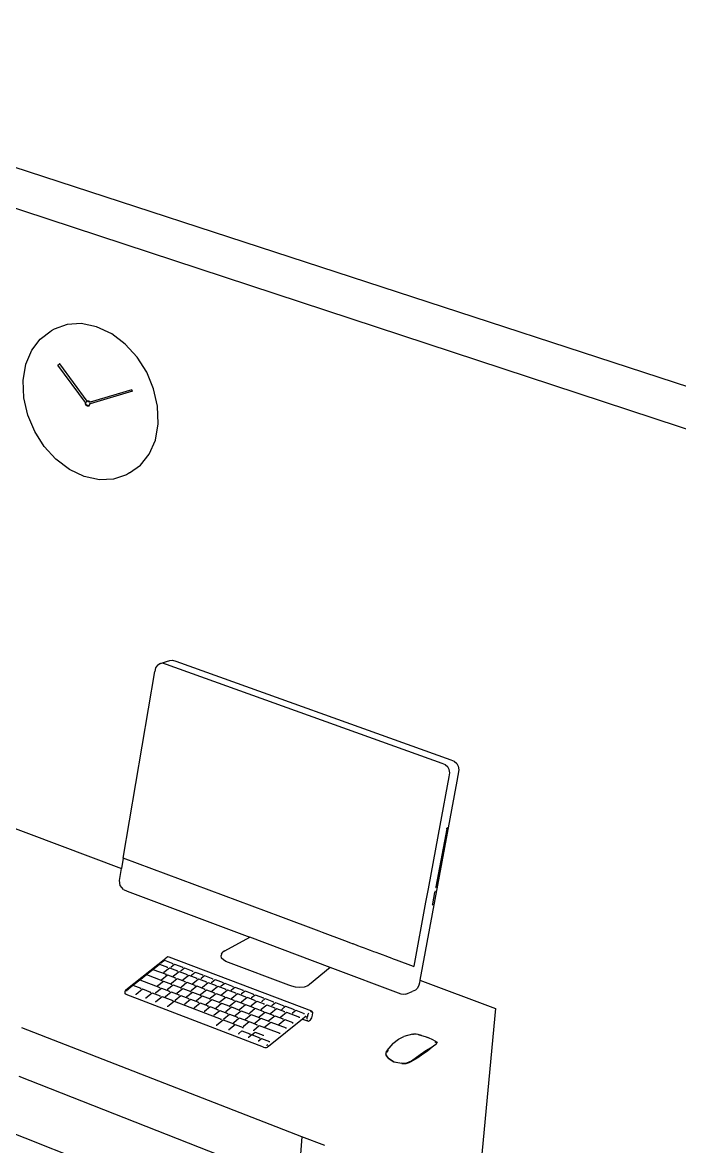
# Model space of a CAD drawing. Header units: millimetres. Extents: x -650 to 3773, y 316 to 2389.
# Drawn here: x 1756.2 to 1856.3, y 838.3 to 1009.5 of the extents above; entities that cross this region are included whole.
import ezdxf

# ---------------------------------------------------------------- set-up
doc = ezdxf.new("R2010")
doc.units = ezdxf.units.MM

# ---------------------------------------------------------------- blocks, each defined once
blk = doc.blocks.new('A$Cc7a5da99')
for p, q in [((179.57, 819.93), (1011.63, 548.41)), ((991.79, 547.59), (558.57, 690.24)), ((643.3, 647.23), (641.36, 646.52)), ((645.47, 647.38), (643.3, 647.23)), ((647.8, 646.9), (645.47, 647.38)), ((639.22, 645.02), (640.88, 646.25)), ((641.36, 646.52), (640.88, 646.25)), ((650.1, 645.82), (647.8, 646.9)), ((652.18, 644.25), (650.1, 645.82)), ((637.92, 643.32), (639.22, 645.02)), ((653.97, 642.27), (652.18, 644.25)), ((637.03, 641.2), (637.92, 643.32)), ((655.43, 639.97), (653.97, 642.27)), ((636.62, 638.71), (637.03, 641.2)), ((641.92, 641.03), (642.16, 641.24)), ((646.09, 635.35), (641.92, 641.03)), ((642.19, 641.26), (642.16, 641.24)), ((646.35, 635.58), (642.19, 641.26)), ((636.73, 636.05), (636.62, 638.71)), ((656.49, 637.45), (655.43, 639.97)), ((653.19, 637.31), (646.8, 635.42)), ((653.25, 637.07), (646.84, 635.17)), ((653.28, 637.08), (653.19, 637.31)), ((653.28, 637.08), (653.25, 637.07)), ((657.1, 634.81), (656.49, 637.45)), ((637.35, 633.43), (636.73, 636.05)), ((646.1, 635.13), (646.09, 635.35)), ((646.22, 634.92), (646.1, 635.13)), ((646.14, 635.24), (646.22, 635.4)), ((646.2, 635.03), (646.14, 635.24)), ((646.36, 634.89), (646.2, 635.03)), ((646.31, 635.45), (646.22, 635.4)), ((646.36, 635.48), (646.34, 635.47)), ((646.47, 635.57), (646.35, 635.58)), ((646.46, 635.54), (646.39, 635.5)), ((646.51, 635.54), (646.46, 635.54)), ((646.51, 635.54), (646.47, 635.57)), ((646.64, 635.56), (646.51, 635.54)), ((646.59, 635.5), (646.51, 635.54)), ((646.68, 635.39), (646.59, 635.5)), ((646.8, 635.42), (646.64, 635.56)), ((646.8, 635.42), (646.68, 635.39)), ((646.75, 635.04), (646.73, 635.02)), ((646.77, 635.15), (646.74, 635.15)), ((646.74, 634.95), (646.75, 635.04)), ((646.75, 635.04), (646.77, 635.15)), ((646.78, 635.05), (646.75, 635.04)), ((646.84, 635.17), (646.77, 635.15)), ((646.78, 635.05), (646.84, 635.17)), ((646.8, 635.42), (646.8, 635.42)), ((638.4, 630.95), (637.35, 633.43)), ((646.4, 634.8), (646.22, 634.92)), ((646.54, 634.91), (646.36, 634.89)), ((646.59, 634.8), (646.4, 634.8)), ((646.57, 634.93), (646.54, 634.91)), ((646.61, 634.82), (646.59, 634.8)), ((646.61, 634.82), (646.74, 634.95)), ((657.19, 632.12), (657.1, 634.81)), ((656.75, 629.62), (657.19, 632.12)), ((639.84, 628.68), (638.4, 630.95)), ((641.61, 626.72), (639.84, 628.68)), ((655.83, 627.51), (656.75, 629.62)), ((643.66, 625.16), (641.61, 626.72)), ((654.5, 625.83), (655.83, 627.51)), ((645.92, 624.07), (643.66, 625.16)), ((652.83, 624.63), (654.5, 625.83)), ((648.24, 623.57), (645.92, 624.07)), ((650.4, 623.68), (648.24, 623.57)), ((652.35, 624.35), (650.4, 623.68)), ((652.83, 624.63), (652.35, 624.35)), ((657.52, 595.62), (658.46, 595.93)), ((658.46, 595.93), (658.97, 596.08)), ((658.97, 596.08), (659.38, 596.11)), ((659.38, 596.11), (659.85, 595.95)), ((659.85, 595.95), (701.74, 580.96)), ((651.87, 565.99), (656.68, 594.42)), ((656.8, 594.96), (656.68, 594.42)), ((657.07, 595.38), (656.8, 594.96)), ((657.07, 595.38), (657.44, 595.6)), ((657.44, 595.6), (657.52, 595.62)), ((657.48, 595.6), (657.52, 595.62)), ((657.92, 595.65), (657.52, 595.62)), ((657.92, 595.65), (658.39, 595.49)), ((658.39, 595.49), (700.38, 580.43)), ((700.38, 580.43), (700.9, 580.23)), ((701.74, 580.96), (702.26, 580.74)), ((702.26, 580.74), (702.66, 580.41)), ((702.66, 580.41), (702.88, 579.96)), ((700.9, 580.23), (701.29, 579.9)), ((701.5, 579.46), (701.29, 579.9)), ((701.49, 578.36), (701.6, 578.94)), ((701.6, 578.94), (701.5, 579.46)), ((701.52, 578.37), (701.6, 578.94)), ((702.98, 579.41), (702.69, 577.7)), ((702.88, 579.96), (702.98, 579.41)), ((702.69, 577.7), (697.04, 547.4)), ((700.14, 570.94), (701.52, 578.37)), ((627.4, 573.47), (651.6, 564.41)), ((698.45, 561.86), (700.14, 570.94)), ((701.13, 570.42), (699.49, 561.6)), ((700.14, 570.94), (700.14, 570.94)), ((701.13, 570.64), (701.23, 570.6)), ((701.13, 570.42), (701.17, 570.54)), ((701.17, 570.54), (701.23, 570.6)), ((651.87, 565.99), (651.6, 564.41)), ((651.87, 565.99), (651.87, 565.99)), ((675.87, 557.03), (651.87, 565.99)), ((651.29, 562.56), (651.6, 564.41)), ((651.4, 561.83), (651.29, 562.56)), ((651.9, 561.19), (651.4, 561.83)), ((698.34, 561.28), (698.45, 561.86)), ((698.45, 561.86), (698.45, 561.86)), ((699.46, 561.47), (699.47, 561.47)), ((699.49, 561.6), (699.48, 561.49)), ((699.52, 561.45), (699.48, 561.49)), ((651.9, 561.19), (652.45, 560.95)), ((652.45, 560.95), (671.15, 553.92)), ((697.96, 559.26), (698.34, 561.28)), ((698.34, 561.28), (698.34, 561.29)), ((699.01, 559.02), (699.33, 560.75)), ((699.33, 560.99), (699.34, 560.98)), ((699.33, 560.75), (699.36, 560.87)), ((699.36, 560.87), (699.43, 560.95)), ((699.39, 560.97), (699.43, 560.95)), ((696.15, 549.51), (697.96, 559.26)), ((697.97, 559.25), (697.96, 559.26)), ((698.78, 558.94), (698.78, 558.94)), ((698.98, 558.87), (699.03, 558.85)), ((698.99, 558.88), (699.01, 559.02)), ((699.03, 558.85), (698.99, 558.88)), ((675.87, 557.03), (675.87, 557.03)), ((681.69, 554.85), (675.87, 557.03)), ((788.84, 463.09), (554.61, 555.99)), ((681.69, 554.85), (681.69, 554.85)), ((682.2, 554.66), (681.69, 554.85)), ((682.2, 554.66), (682.2, 554.66)), ((685.59, 553.39), (682.2, 554.66)), ((667.35, 551.88), (671.15, 553.92)), ((683.36, 549.33), (671.15, 553.92)), ((685.59, 553.39), (685.59, 553.39)), ((686.53, 553.04), (685.59, 553.39)), ((686.53, 553.04), (686.53, 553.04)), ((686.78, 552.95), (686.53, 553.04)), ((686.78, 552.95), (686.78, 552.95)), ((686.88, 552.91), (686.78, 552.95)), ((686.88, 552.91), (686.88, 552.91)), ((687.48, 552.69), (686.88, 552.91)), ((666.82, 551.38), (666.8, 551.13)), ((666.82, 551.38), (667.07, 551.72)), ((667.35, 551.88), (667.07, 551.72)), ((687.48, 552.69), (687.48, 552.69)), ((687.61, 552.64), (687.48, 552.69)), ((687.61, 552.64), (687.61, 552.64)), ((688.15, 552.44), (687.61, 552.64)), ((688.15, 552.44), (688.15, 552.44)), ((688.59, 552.28), (688.15, 552.44)), ((688.59, 552.28), (688.59, 552.27)), ((689.13, 552.07), (688.59, 552.28)), ((689.13, 552.07), (689.13, 552.07)), ((689.5, 551.93), (689.13, 552.07)), ((689.5, 551.93), (689.5, 551.93)), ((690.05, 551.73), (689.5, 551.93)), ((690.05, 551.73), (690.05, 551.73)), ((690.4, 551.6), (690.05, 551.73)), ((690.4, 551.6), (690.4, 551.6)), ((690.96, 551.39), (690.4, 551.6)), ((690.96, 551.39), (690.96, 551.39)), ((691.33, 551.25), (690.96, 551.39)), ((691.33, 551.25), (691.33, 551.25)), ((691.9, 551.04), (691.33, 551.25)), ((652.24, 545.9), (658.37, 550.76)), ((656.55, 549.17), (657.4, 549.85)), ((657.4, 549.85), (658.62, 549.39)), ((657.61, 550.01), (658.13, 550.42)), ((657.61, 550.01), (657.61, 549.91)), ((657.78, 550.29), (658.1, 550.54)), ((658.13, 550.42), (659.39, 549.94)), ((658.67, 550.94), (658.37, 550.76)), ((658.87, 550.92), (658.67, 550.94)), ((680.59, 542.67), (658.87, 550.92)), ((659.14, 549.43), (659.66, 549.84)), ((659.39, 549.84), (659.39, 549.94)), ((659.66, 549.84), (660.92, 549.36)), ((666.85, 550.76), (666.8, 551.13)), ((667.11, 550.49), (666.85, 550.76)), ((667.5, 550.26), (667.11, 550.49)), ((667.91, 550.09), (667.5, 550.26)), ((677.1, 546.61), (667.91, 550.09)), ((691.9, 551.04), (691.9, 551.04)), ((692.25, 550.91), (691.9, 551.04)), ((692.25, 550.91), (692.25, 550.91)), ((692.57, 550.79), (692.25, 550.91)), ((692.57, 550.79), (692.57, 550.79)), ((693.03, 550.61), (692.57, 550.79)), ((693.03, 550.61), (693.03, 550.62)), ((693.47, 550.45), (693.03, 550.61)), ((693.47, 550.45), (693.47, 550.45)), ((693.47, 550.45), (693.47, 550.45)), ((696.07, 549.48), (693.47, 550.45)), ((693.47, 550.45), (693.47, 550.45)), ((696.07, 549.48), (696.15, 549.51)), ((654.53, 547.57), (655.39, 548.25)), ((655.39, 548.25), (657.73, 547.36)), ((655.53, 548.36), (656.39, 549.04)), ((655.53, 548.36), (655.53, 548.26)), ((656.39, 549.04), (658.38, 548.29)), ((656.55, 549.06), (656.55, 549.17)), ((657.75, 547.51), (658.61, 548.2)), ((658.04, 548.6), (658.9, 549.28)), ((658.04, 548.6), (658.04, 548.49)), ((658.38, 548.18), (658.38, 548.29)), ((658.61, 548.2), (659.83, 547.73)), ((658.62, 549.28), (658.62, 549.39)), ((658.9, 549.28), (660.11, 548.82)), ((659.14, 549.43), (659.14, 549.33)), ((659.51, 548.04), (660.37, 548.72)), ((659.51, 547.93), (659.51, 548.04)), ((659.83, 547.63), (659.83, 547.73)), ((660.11, 548.71), (660.11, 548.82)), ((660.37, 548.72), (661.59, 548.26)), ((660.68, 548.85), (661.19, 549.25)), ((660.68, 548.74), (660.68, 548.85)), ((660.92, 549.25), (660.92, 549.36)), ((660.99, 547.47), (661.85, 548.16)), ((661.19, 549.25), (662.46, 548.77)), ((661.59, 548.15), (661.59, 548.26)), ((661.85, 548.16), (663.06, 547.69)), ((662.31, 548.22), (662.83, 548.63)), ((662.31, 548.12), (662.31, 548.22)), ((662.46, 548.67), (662.46, 548.77)), ((662.83, 548.63), (663.98, 548.2)), ((663.73, 547.68), (664.25, 548.09)), ((663.98, 548.09), (663.98, 548.2)), ((664.25, 548.09), (665.52, 547.61)), ((683.36, 549.33), (680.24, 546.72)), ((694.21, 545.25), (683.36, 549.33)), ((652.34, 545.84), (653.32, 546.62)), ((653.32, 546.62), (654.54, 546.15)), ((653.51, 546.76), (654.37, 547.45)), ((653.51, 546.66), (653.51, 546.76)), ((653.81, 545.27), (654.8, 546.05)), ((654.37, 547.45), (657.44, 546.27)), ((654.53, 547.47), (654.53, 547.57)), ((654.54, 546.05), (654.54, 546.15)), ((654.8, 546.05), (656.01, 545.59)), ((656.82, 545.5), (657.68, 546.18)), ((657.12, 546.58), (657.98, 547.26)), ((657.12, 546.48), (657.12, 546.58)), ((657.44, 546.17), (657.44, 546.27)), ((657.68, 546.18), (658.9, 545.72)), ((657.73, 547.36), (657.73, 547.25)), ((657.75, 547.41), (657.75, 547.51)), ((657.98, 547.26), (659.19, 546.8)), ((658.59, 546.02), (659.45, 546.7)), ((658.59, 546.02), (658.59, 545.91)), ((659.19, 546.7), (659.19, 546.8)), ((659.23, 546.95), (660.09, 547.63)), ((659.23, 546.85), (659.23, 546.95)), ((659.45, 546.7), (660.67, 546.24)), ((660.07, 545.45), (660.93, 546.14)), ((660.09, 547.63), (661.31, 547.17)), ((660.67, 546.13), (660.67, 546.24)), ((660.71, 546.39), (661.56, 547.07)), ((660.71, 546.28), (660.71, 546.39)), ((660.93, 546.14), (662.15, 545.67)), ((660.99, 547.37), (660.99, 547.47)), ((661.31, 547.07), (661.31, 547.17)), ((661.56, 547.07), (662.79, 546.61)), ((662.19, 545.82), (663.05, 546.51)), ((662.46, 546.91), (663.32, 547.6)), ((662.46, 546.81), (662.46, 546.91)), ((662.79, 546.61), (662.79, 546.5)), ((663.05, 546.51), (664.27, 546.04)), ((663.06, 547.59), (663.06, 547.69)), ((663.32, 547.6), (664.54, 547.13)), ((663.73, 547.68), (663.73, 547.58)), ((663.94, 546.35), (664.8, 547.03)), ((663.94, 546.25), (663.94, 546.35)), ((664.27, 545.94), (664.27, 546.04)), ((664.54, 547.03), (664.54, 547.13)), ((664.8, 547.03), (666.02, 546.57)), ((665.35, 547.07), (665.86, 547.48)), ((665.35, 546.97), (665.35, 547.07)), ((665.42, 545.79), (666.28, 546.47)), ((665.52, 547.51), (665.52, 547.61)), ((665.86, 547.48), (667.06, 547.02)), ((666.02, 546.47), (666.02, 546.57)), ((666.28, 546.47), (667.5, 546.01)), ((666.8, 546.52), (667.31, 546.93)), ((666.8, 546.42), (666.8, 546.52)), ((667.06, 546.92), (667.06, 547.02)), ((667.31, 546.93), (668.59, 546.45)), ((668.35, 545.93), (668.86, 546.34)), ((668.59, 546.34), (668.59, 546.45)), ((668.86, 546.34), (670.14, 545.86)), ((677.54, 546.46), (677.1, 546.61)), ((678.1, 546.33), (677.54, 546.46)), ((678.72, 546.28), (678.1, 546.33)), ((679.44, 546.35), (678.72, 546.28)), ((680, 546.55), (679.44, 546.35)), ((680.24, 546.72), (680, 546.55)), ((696.36, 545.88), (696.69, 546.18)), ((696.89, 546.61), (696.69, 546.18)), ((696.97, 547.01), (696.89, 546.61)), ((697.04, 547.4), (696.97, 547.01)), ((697.04, 547.4), (708.54, 543.09)), ((652.14, 545.79), (652.11, 545.68)), ((652.11, 545.68), (652.11, 545.41)), ((652.17, 545.3), (652.11, 545.41)), ((652.24, 545.9), (652.14, 545.79)), ((652.31, 545.2), (652.17, 545.3)), ((673.23, 537.18), (652.31, 545.2)), ((652.34, 545.84), (652.34, 545.73)), ((653.81, 545.17), (653.81, 545.27)), ((655.29, 544.71), (656.27, 545.49)), ((655.29, 544.71), (655.29, 544.6)), ((656.01, 545.49), (656.01, 545.59)), ((656.27, 545.49), (657.49, 545.02)), ((656.81, 544.12), (657.79, 544.91)), ((656.82, 545.4), (656.82, 545.5)), ((657.49, 544.92), (657.49, 545.02)), ((657.79, 544.91), (659.4, 544.29)), ((658.29, 544.93), (659.15, 545.62)), ((658.29, 544.83), (658.29, 544.93)), ((658.9, 545.62), (658.9, 545.72)), ((659.15, 545.62), (660.37, 545.15)), ((659.77, 544.37), (660.63, 545.06)), ((659.77, 544.37), (659.77, 544.27)), ((660.07, 545.35), (660.07, 545.45)), ((660.37, 545.05), (660.37, 545.15)), ((660.63, 545.06), (661.85, 544.59)), ((661.25, 543.8), (662.11, 544.49)), ((661.55, 544.89), (662.41, 545.57)), ((661.55, 544.78), (661.55, 544.89)), ((661.85, 544.49), (661.85, 544.59)), ((662.11, 544.49), (663.33, 544.02)), ((662.15, 545.57), (662.15, 545.67)), ((662.19, 545.82), (662.19, 545.72)), ((662.41, 545.57), (663.63, 545.11)), ((663.03, 544.32), (663.89, 545.01)), ((663.03, 544.22), (663.03, 544.32)), ((663.63, 545.11), (663.63, 545)), ((663.67, 545.26), (664.53, 545.94)), ((663.67, 545.15), (663.67, 545.26)), ((663.89, 545.01), (665.11, 544.54)), ((664.51, 543.76), (665.37, 544.44)), ((664.53, 545.94), (665.75, 545.48)), ((665.11, 544.44), (665.11, 544.54)), ((665.15, 544.69), (666.01, 545.38)), ((665.15, 544.59), (665.15, 544.69)), ((665.37, 544.44), (666.59, 543.98)), ((665.42, 545.68), (665.42, 545.79)), ((665.75, 545.37), (665.75, 545.48)), ((666.01, 545.38), (667.24, 544.91)), ((666.64, 544.12), (667.5, 544.81)), ((666.9, 545.22), (667.76, 545.91)), ((666.9, 545.12), (666.9, 545.22)), ((667.24, 544.91), (667.24, 544.81)), ((667.5, 545.9), (667.5, 546.01)), ((667.5, 544.81), (668.73, 544.34)), ((667.76, 545.91), (668.98, 545.44)), ((668.35, 545.83), (668.35, 545.93)), ((668.39, 544.66), (669.24, 545.34)), ((668.39, 544.55), (668.39, 544.66)), ((668.73, 544.34), (668.73, 544.24)), ((668.98, 545.44), (668.98, 545.34)), ((669.24, 545.34), (670.47, 544.88)), ((669.87, 544.09), (670.73, 544.78)), ((669.89, 545.34), (670.41, 545.75)), ((669.89, 545.34), (669.89, 545.24)), ((670.14, 545.75), (670.14, 545.86)), ((670.41, 545.75), (671.69, 545.27)), ((670.47, 544.78), (670.47, 544.88)), ((670.73, 544.78), (671.96, 544.31)), ((671.42, 544.76), (671.94, 545.17)), ((671.42, 544.76), (671.42, 544.66)), ((671.69, 545.16), (671.69, 545.27)), ((671.94, 545.17), (673.22, 544.69)), ((671.96, 544.21), (671.96, 544.31)), ((672.98, 544.17), (673.49, 544.58)), ((673.22, 544.58), (673.22, 544.69)), ((673.49, 544.58), (674.77, 544.1)), ((694.49, 545.2), (694.21, 545.25)), ((694.91, 545.28), (694.49, 545.2)), ((694.91, 545.28), (695.89, 545.67)), ((696.36, 545.88), (695.89, 545.67)), ((656.81, 544.02), (656.81, 544.12)), ((658.65, 543.42), (659.63, 544.2)), ((658.65, 543.32), (658.65, 543.42)), ((659.4, 544.19), (659.4, 544.29)), ((659.63, 544.2), (666.79, 541.47)), ((661.25, 543.8), (661.25, 543.7)), ((662.73, 543.24), (663.59, 543.92)), ((662.73, 543.13), (662.73, 543.24)), ((663.33, 543.92), (663.33, 544.02)), ((663.59, 543.92), (664.82, 543.46)), ((664.22, 542.67), (665.08, 543.36)), ((664.22, 542.67), (664.22, 542.57)), ((664.51, 543.65), (664.51, 543.76)), ((664.82, 543.35), (664.82, 543.46)), ((665.08, 543.36), (666.3, 542.89)), ((665.7, 542.1), (666.56, 542.79)), ((665.99, 543.19), (666.85, 543.88)), ((665.99, 543.09), (665.99, 543.19)), ((666.3, 542.79), (666.3, 542.89)), ((666.56, 542.79), (667.79, 542.32)), ((666.59, 543.87), (666.59, 543.98)), ((666.64, 544.02), (666.64, 544.12)), ((666.85, 543.88), (668.08, 543.41)), ((667.48, 542.62), (668.34, 543.31)), ((667.48, 542.62), (667.48, 542.52)), ((668.08, 543.31), (668.08, 543.41)), ((668.13, 543.56), (668.99, 544.25)), ((668.13, 543.45), (668.13, 543.56)), ((668.34, 543.31), (669.57, 542.84)), ((668.97, 542.05), (669.83, 542.74)), ((668.99, 544.25), (670.22, 543.78)), ((669.57, 542.74), (669.57, 542.84)), ((669.62, 542.99), (670.48, 543.68)), ((669.62, 542.88), (669.62, 542.99)), ((669.83, 542.74), (671.06, 542.27)), ((669.87, 543.99), (669.87, 544.09)), ((670.22, 543.78), (670.22, 543.67)), ((670.48, 543.68), (671.71, 543.21)), ((671.12, 542.42), (671.97, 543.11)), ((671.36, 543.53), (672.22, 544.21)), ((671.36, 543.53), (671.36, 543.42)), ((671.71, 543.21), (671.71, 543.11)), ((671.97, 543.11), (673.2, 542.64)), ((672.22, 544.21), (673.3, 543.8)), ((672.85, 542.96), (673.71, 543.65)), ((672.85, 542.96), (672.85, 542.85)), ((672.98, 544.17), (672.98, 544.07)), ((673.2, 542.64), (673.2, 542.54)), ((673.3, 543.7), (673.3, 543.8)), ((673.71, 543.65), (674.94, 543.18)), ((674.35, 542.39), (675.2, 543.08)), ((674.52, 543.58), (675.04, 543.99)), ((674.52, 543.48), (674.52, 543.58)), ((674.77, 543.99), (674.77, 544.1)), ((674.94, 543.08), (674.94, 543.18)), ((675.04, 543.99), (676.33, 543.5)), ((675.2, 543.08), (676.43, 542.61)), ((676.06, 542.89), (676.07, 543)), ((676.07, 543), (676.58, 543.41)), ((676.33, 543.4), (676.33, 543.5)), ((676.43, 542.51), (676.43, 542.61)), ((676.58, 543.41), (677.87, 542.92)), ((677.63, 542.4), (678.14, 542.82)), ((677.87, 542.82), (677.87, 542.92)), ((678.14, 542.82), (679.43, 542.33)), ((680.36, 542.66), (680.55, 542.58)), ((680.72, 542.45), (680.59, 542.67)), ((708.54, 543.09), (705.03, 505.66)), ((665.7, 542), (665.7, 542.1)), ((666.1, 540.57), (667.08, 541.36)), ((666.79, 541.36), (666.79, 541.47)), ((667.08, 541.36), (668.7, 540.74)), ((667.19, 541.53), (668.05, 542.22)), ((667.19, 541.43), (667.19, 541.53)), ((667.79, 542.22), (667.79, 542.32)), ((668.05, 542.22), (669.28, 541.75)), ((668.68, 540.96), (669.54, 541.65)), ((668.68, 540.86), (668.68, 540.96)), ((668.97, 541.95), (668.97, 542.05)), ((669.28, 541.65), (669.28, 541.75)), ((669.54, 541.65), (670.77, 541.18)), ((670.17, 540.39), (671.03, 541.08)), ((670.46, 541.48), (671.32, 542.18)), ((670.46, 541.38), (670.46, 541.48)), ((670.77, 541.18), (670.77, 541.08)), ((671.03, 541.08), (672.27, 540.61)), ((671.06, 542.17), (671.06, 542.27)), ((671.11, 542.32), (671.12, 542.42)), ((671.32, 542.18), (672.55, 541.71)), ((671.95, 540.91), (672.81, 541.61)), ((671.95, 540.81), (671.95, 540.91)), ((672.55, 541.71), (672.55, 541.6)), ((672.61, 541.85), (673.47, 542.54)), ((672.61, 541.75), (672.61, 541.85)), ((672.81, 541.61), (674.04, 541.14)), ((673.47, 542.54), (674.7, 542.07)), ((673.49, 540.33), (674.35, 541.02)), ((679.15, 541.48), (674, 537.3)), ((674.04, 541.14), (674.04, 541.03)), ((674.11, 541.28), (674.96, 541.97)), ((674.11, 541.17), (674.11, 541.28)), ((674.34, 542.29), (674.35, 542.39)), ((674.35, 541.02), (676.7, 540.12)), ((674.7, 542.07), (674.7, 541.97)), ((674.96, 541.97), (676.2, 541.5)), ((675.61, 540.71), (676.46, 541.4)), ((675.87, 541.81), (676.73, 542.5)), ((675.87, 541.7), (675.87, 541.81)), ((676.2, 541.4), (676.2, 541.5)), ((676.46, 541.4), (677.7, 540.93)), ((676.73, 542.5), (678.71, 541.74)), ((677.63, 542.4), (677.63, 542.3)), ((677.7, 540.82), (677.7, 540.93)), ((678.71, 541.64), (678.71, 541.74)), ((679.51, 541.78), (679.15, 541.48)), ((679.15, 541.48), (679.91, 541.19)), ((679.43, 542.22), (679.43, 542.33)), ((679.51, 541.78), (679.6, 541.84)), ((679.56, 541.92), (679.6, 541.91)), ((679.6, 541.84), (679.72, 541.86)), ((679.64, 541.89), (679.72, 541.86)), ((679.84, 541.3), (679.94, 541.27)), ((679.95, 542.12), (679.85, 541.75)), ((679.85, 541.43), (679.85, 541.75)), ((679.91, 541.19), (680.1, 541.17)), ((679.95, 542.12), (680.15, 542.42)), ((680.1, 541.17), (680.37, 541.35)), ((680.37, 541.35), (680.57, 541.68)), ((680.57, 541.68), (680.68, 542.05)), ((680.68, 542.05), (680.72, 542.45)), ((679.08, 523.56), (636.42, 540.14)), ((666.1, 540.46), (666.1, 540.57)), ((667.94, 539.86), (668.92, 540.65)), ((667.94, 539.86), (667.94, 539.76)), ((668.7, 540.74), (668.7, 540.63)), ((668.92, 540.65), (670.15, 540.18)), ((669.45, 539.28), (669.92, 539.67)), ((669.45, 539.18), (669.45, 539.28)), ((669.92, 539.67), (671.16, 539.2)), ((670.15, 540.08), (670.15, 540.18)), ((670.17, 540.39), (670.17, 540.29)), ((671.16, 539.2), (671.16, 539.09)), ((671.49, 539.12), (671.94, 539.49)), ((671.73, 539.8), (672.54, 540.51)), ((671.73, 539.69), (671.73, 539.8)), ((671.94, 539.49), (673.18, 539.02)), ((672.27, 540.51), (672.27, 540.61)), ((672.54, 540.51), (675.7, 539.3)), ((673.49, 540.22), (673.49, 540.33)), ((675.61, 540.6), (675.61, 540.71)), ((675.7, 539.2), (675.7, 539.3)), ((676.7, 540.02), (676.7, 540.12)), ((695.91, 539.17), (694.62, 538.84)), ((695.91, 539.17), (696.05, 539.17)), ((696.47, 539.17), (696.05, 539.17)), ((696.8, 539.1), (696.47, 539.17)), ((670.96, 538.7), (671.46, 539.1)), ((670.96, 538.7), (670.96, 538.6)), ((671.46, 539.1), (671.49, 539.09)), ((671.49, 539.09), (671.49, 539.12)), ((671.49, 539.09), (672.69, 538.63)), ((672.44, 538.14), (672.92, 538.52)), ((672.44, 538.14), (672.44, 538.03)), ((672.69, 538.52), (672.69, 538.63)), ((672.92, 538.52), (674.15, 538.05)), ((673.18, 539.02), (673.18, 538.92)), ((673.86, 537.55), (673.74, 537.45)), ((674.15, 537.95), (674.15, 538.05)), ((692.94, 537.76), (692.01, 536.66)), ((692.94, 537.76), (693.76, 538.39)), ((693.76, 538.39), (694.62, 538.84)), ((696.8, 539.1), (697.31, 538.97)), ((697.14, 539.02), (696.8, 539.1)), ((697.31, 538.97), (697.14, 539.02)), ((697.31, 538.97), (697.83, 538.84)), ((697.83, 538.84), (698.24, 538.68)), ((699.11, 538.28), (698.24, 538.68)), ((698.74, 537.15), (699.49, 537.64)), ((699.47, 537.6), (698.92, 537.2)), ((699.11, 538.28), (699.32, 538.18)), ((699.32, 538.18), (699.65, 537.94)), ((699.53, 537.86), (699.37, 537.97)), ((699.53, 537.87), (699.38, 537.98)), ((699.49, 537.64), (699.47, 537.6)), ((699.49, 537.64), (699.52, 537.66)), ((699.49, 537.65), (699.49, 537.64)), ((699.65, 537.94), (699.52, 537.66)), ((673.23, 537.18), (673.45, 537.14)), ((673.45, 537.14), (673.66, 537.14)), ((673.66, 537.14), (673.85, 537.2)), ((673.67, 537.41), (673.67, 537.41)), ((673.74, 537.45), (673.7, 537.42)), ((674, 537.3), (673.85, 537.2)), ((691.83, 536.12), (692.01, 536.66)), ((691.83, 536.12), (691.88, 536.01)), ((691.88, 536.01), (692.19, 535.54)), ((691.92, 535.96), (691.92, 535.98)), ((692.16, 535.6), (691.92, 535.96)), ((692.04, 536.4), (692.07, 536.48)), ((692.07, 536.48), (692.26, 536.71)), ((695.75, 535.12), (697.1, 536.06)), ((697.47, 536.11), (696.71, 535.59)), ((697.1, 536.06), (697.95, 536.68)), ((698.2, 536.59), (697.47, 536.11)), ((697.58, 536.48), (697.61, 536.5)), ((697.95, 536.68), (698.74, 537.15)), ((698.92, 537.2), (698.2, 536.59)), ((692.19, 535.54), (692.22, 535.52)), ((692.23, 535.5), (692.22, 535.52)), ((692.22, 535.52), (692.22, 535.52)), ((692.22, 535.52), (693.09, 534.94)), ((693.12, 534.92), (692.23, 535.5)), ((693.09, 534.94), (694.3, 534.74)), ((694.3, 534.71), (693.12, 534.92)), ((694.19, 534.83), (694.33, 534.77)), ((694.3, 534.74), (694.43, 534.75)), ((694.3, 534.71), (694.95, 534.7)), ((694.33, 534.77), (694.43, 534.75)), ((694.43, 534.75), (695.06, 534.79)), ((694.43, 534.75), (694.46, 534.74)), ((694.46, 534.74), (694.54, 534.73)), ((694.95, 534.7), (695.54, 534.9)), ((694.98, 534.76), (694.99, 534.76)), ((694.99, 534.76), (695.06, 534.79)), ((695.06, 534.79), (695.07, 534.8)), ((695.06, 534.79), (695.07, 534.79)), ((695.07, 534.79), (695.75, 535.12)), ((696.71, 535.59), (695.54, 534.9)), ((635.97, 532.75), (678.48, 516.08)), ((679.08, 523.56), (678.48, 516.08)), ((682.56, 522.21), (679.08, 523.56))]:
    blk.add_line(p, q)

msp = doc.modelspace()

# ---------------------------------------------------------------- block references
msp.add_blockref('A$Cc7a5da99', (1119.7, 316.24))

doc.saveas('drawing.dxf')
